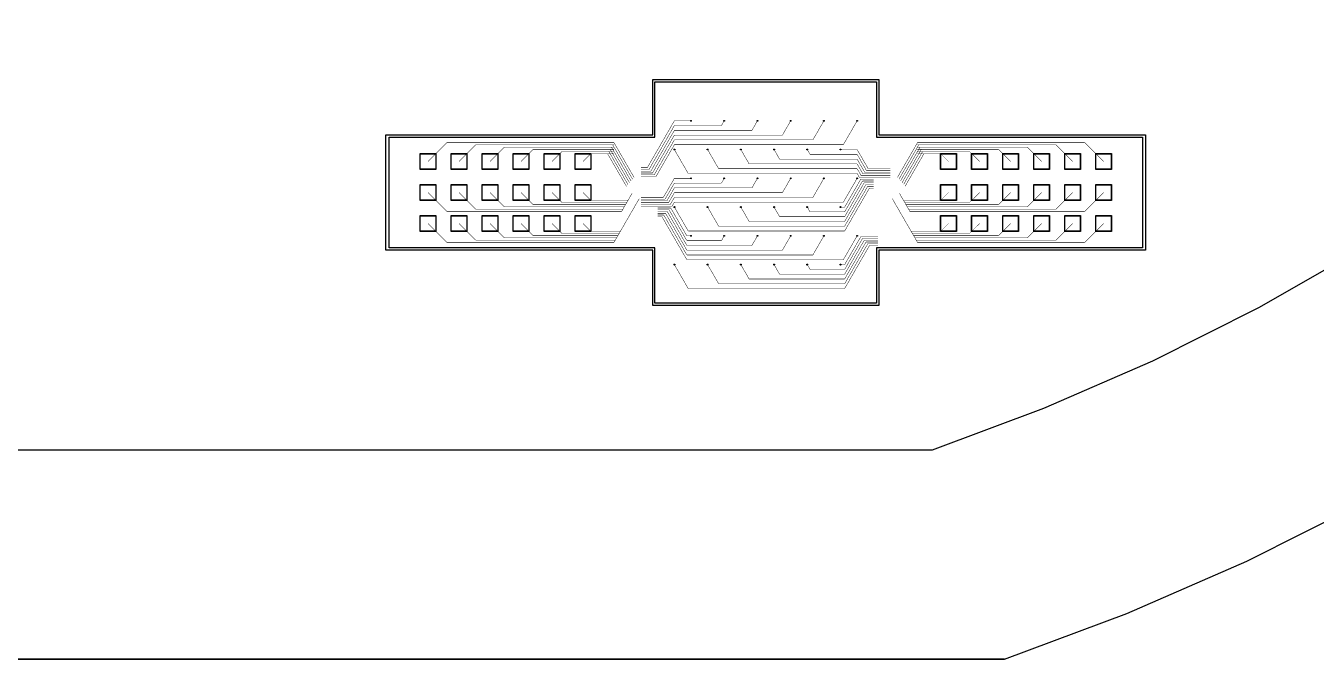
# Model space of a CAD drawing. Header units: metres. Extents: x -54999 to 54999, y -52014 to 54102.
# Drawn here: x -4214 to 24912, y -52014 to -37711 of the extents above; entities that cross this region are included whole.
import ezdxf

# ---------------------------------------------------------------- set-up
doc = ezdxf.new("R2010")
doc.units = ezdxf.units.M
for name, color, linetype in [('eDura_outline_ext', 6, 'Continuous'), ('eDura_outline_int', 6, 'Continuous'), ('etch', 3, 'Continuous'), ('metal', 4, 'Continuous'), ('wafer_ext', 8, 'Continuous'), ('wafer_int', 8, 'Continuous')]:
    doc.layers.add(name, color=color, linetype=linetype)

msp = doc.modelspace()

# ---------------------------------------------------------------- linework, layer by layer
at = {"layer": 'eDura_outline_ext'}
msp.add_lwpolyline([(15037.511, -40175.222), (21062.511, -40175.222), (21062.511, -42775.222), (15037.511, -42775.222), (15037.511, -42775.222), (15037.511, -44025.222), (9937.511, -44025.222), (9937.511, -42775.222), (9937.511, -42775.222), (3912.511, -42775.222), (3912.511, -40175.222), (9937.511, -40175.222), (9937.511, -40175.222), (9937.511, -38925.222), (15037.511, -38925.222), (15037.511, -40175.222)], close=True, dxfattribs=at)
at = {"layer": 'eDura_outline_int'}
msp.add_lwpolyline([(14987.511, -40225.222), (20987.511, -40225.222), (20987.511, -42725.222), (14987.511, -42725.222), (14987.511, -42725.222), (14987.511, -43975.222), (9987.511, -43975.222), (9987.511, -42725.222), (9987.511, -42725.222), (3987.511, -42725.222), (3987.511, -40225.222), (9987.511, -40225.222), (9987.511, -40225.222), (9987.511, -38975.222), (14987.511, -38975.222), (14987.511, -40225.222)], close=True, dxfattribs=at)
at = {"layer": 'etch'}
for points in [[(4687.511, -40600.222), (5037.511, -40600.222), (5037.511, -40950.222), (4687.511, -40950.222), (4687.511, -40600.222)], [(5387.511, -40600.222), (5737.511, -40600.222), (5737.511, -40950.222), (5387.511, -40950.222), (5387.511, -40600.222)], [(6087.511, -40600.222), (6437.511, -40600.222), (6437.511, -40950.222), (6087.511, -40950.222), (6087.511, -40600.222)], [(6787.511, -40600.222), (7137.511, -40600.222), (7137.511, -40950.222), (6787.511, -40950.222), (6787.511, -40600.222)], [(7487.511, -40600.222), (7837.511, -40600.222), (7837.511, -40950.222), (7487.511, -40950.222), (7487.511, -40600.222)], [(8187.511, -40600.222), (8537.511, -40600.222), (8537.511, -40950.222), (8187.511, -40950.222), (8187.511, -40600.222)], [(16437.511, -40600.222), (16787.511, -40600.222), (16787.511, -40950.222), (16437.511, -40950.222), (16437.511, -40600.222)], [(17137.511, -40600.222), (17487.511, -40600.222), (17487.511, -40950.222), (17137.511, -40950.222), (17137.511, -40600.222)], [(17837.511, -40600.222), (18187.511, -40600.222), (18187.511, -40950.222), (17837.511, -40950.222), (17837.511, -40600.222)], [(18537.511, -40600.222), (18887.511, -40600.222), (18887.511, -40950.222), (18537.511, -40950.222), (18537.511, -40600.222)], [(19237.511, -40600.222), (19587.511, -40600.222), (19587.511, -40950.222), (19237.511, -40950.222), (19237.511, -40600.222)], [(19937.511, -40600.222), (20287.511, -40600.222), (20287.511, -40950.222), (19937.511, -40950.222), (19937.511, -40600.222)], [(4687.511, -41300.222), (5037.511, -41300.222), (5037.511, -41650.222), (4687.511, -41650.222), (4687.511, -41300.222)], [(5387.511, -41300.222), (5737.511, -41300.222), (5737.511, -41650.222), (5387.511, -41650.222), (5387.511, -41300.222)], [(6087.511, -41300.222), (6437.511, -41300.222), (6437.511, -41650.222), (6087.511, -41650.222), (6087.511, -41300.222)], [(6787.511, -41300.222), (7137.511, -41300.222), (7137.511, -41650.222), (6787.511, -41650.222), (6787.511, -41300.222)], [(7487.511, -41300.222), (7837.511, -41300.222), (7837.511, -41650.222), (7487.511, -41650.222), (7487.511, -41300.222)], [(8187.511, -41300.222), (8537.511, -41300.222), (8537.511, -41650.222), (8187.511, -41650.222), (8187.511, -41300.222)], [(16437.511, -41300.222), (16787.511, -41300.222), (16787.511, -41650.222), (16437.511, -41650.222), (16437.511, -41300.222)], [(17137.511, -41300.222), (17487.511, -41300.222), (17487.511, -41650.222), (17137.511, -41650.222), (17137.511, -41300.222)], [(17837.511, -41300.222), (18187.511, -41300.222), (18187.511, -41650.222), (17837.511, -41650.222), (17837.511, -41300.222)], [(18537.511, -41300.222), (18887.511, -41300.222), (18887.511, -41650.222), (18537.511, -41650.222), (18537.511, -41300.222)], [(19237.511, -41300.222), (19587.511, -41300.222), (19587.511, -41650.222), (19237.511, -41650.222), (19237.511, -41300.222)], [(19937.511, -41300.222), (20287.511, -41300.222), (20287.511, -41650.222), (19937.511, -41650.222), (19937.511, -41300.222)], [(4687.511, -42000.222), (5037.511, -42000.222), (5037.511, -42350.222), (4687.511, -42350.222), (4687.511, -42000.222)], [(5387.511, -42000.222), (5737.511, -42000.222), (5737.511, -42350.222), (5387.511, -42350.222), (5387.511, -42000.222)], [(6087.511, -42000.222), (6437.511, -42000.222), (6437.511, -42350.222), (6087.511, -42350.222), (6087.511, -42000.222)], [(6787.511, -42000.222), (7137.511, -42000.222), (7137.511, -42350.222), (6787.511, -42350.222), (6787.511, -42000.222)], [(7487.511, -42000.222), (7837.511, -42000.222), (7837.511, -42350.222), (7487.511, -42350.222), (7487.511, -42000.222)], [(8187.511, -42000.222), (8537.511, -42000.222), (8537.511, -42350.222), (8187.511, -42350.222), (8187.511, -42000.222)], [(16437.511, -42000.222), (16787.511, -42000.222), (16787.511, -42350.222), (16437.511, -42350.222), (16437.511, -42000.222)], [(17137.511, -42000.222), (17487.511, -42000.222), (17487.511, -42350.222), (17137.511, -42350.222), (17137.511, -42000.222)], [(17837.511, -42000.222), (18187.511, -42000.222), (18187.511, -42350.222), (17837.511, -42350.222), (17837.511, -42000.222)], [(18537.511, -42000.222), (18887.511, -42000.222), (18887.511, -42350.222), (18537.511, -42350.222), (18537.511, -42000.222)], [(19237.511, -42000.222), (19587.511, -42000.222), (19587.511, -42350.222), (19237.511, -42350.222), (19237.511, -42000.222)], [(19937.511, -42000.222), (20287.511, -42000.222), (20287.511, -42350.222), (19937.511, -42350.222), (19937.511, -42000.222)]]:
    msp.add_lwpolyline(points, close=True, dxfattribs=at)
for centre in [(10800.011, -39855.981), (11550.011, -39855.981), (12300.011, -39855.981), (13050.011, -39855.981), (13800.011, -39855.981), (14550.011, -39855.981), (10425.011, -40505.5), (11175.011, -40505.5), (11925.011, -40505.5), (12675.011, -40505.5), (13425.011, -40505.5), (14175.011, -40505.5), (10800.011, -41155.019), (11550.011, -41155.019), (12300.011, -41155.019), (13050.011, -41155.019), (13800.011, -41155.019), (14550.011, -41155.019), (10425.011, -41804.538), (11175.011, -41804.538), (11925.011, -41804.538), (12675.011, -41804.538), (13425.011, -41804.538), (14175.011, -41804.538), (10800.011, -42454.058), (11550.011, -42454.058), (12300.011, -42454.058), (13050.011, -42454.058), (13800.011, -42454.058), (14550.011, -42454.058), (10425.011, -43103.577), (11175.011, -43103.577), (11925.011, -43103.577), (12675.011, -43103.577), (13425.011, -43103.577), (14175.011, -43103.577)]:
    msp.add_circle(centre, 5, dxfattribs=at)
at = {"layer": 'metal'}
for points in [[(10425.011, -39855.981, 10, 10, 0), (9813.575, -40915.019, 10, 10, 0)], [(10800.011, -39855.981, 10, 10, 0), (10425.011, -39855.981, 10, 10, 0)], [(10800.011, -39855.981, 10, 10, 0), (10800.011, -39855.981, 10, 10, 0)], [(11550.011, -39855.981, 10, 10, 0), (11487.657, -39963.981, 10, 10, 0)], [(12300.011, -39855.981, 10, 10, 0), (12175.303, -40071.981, 10, 10, 0)], [(13050.011, -39855.981, 10, 10, 0), (12862.949, -40179.981, 10, 10, 0)], [(13800.011, -39855.981, 10, 10, 0), (13550.595, -40287.981, 10, 10, 0)], [(14550.011, -39855.981, 10, 10, 0), (14238.242, -40395.981, 10, 10, 0)], [(10425.011, -39963.981, 10, 10, 0), (9852.835, -40955.019, 10, 10, 0)], [(10425.011, -40071.981, 10, 10, 0), (9892.094, -40995.019, 10, 10, 0)], [(10425.011, -40179.981, 10, 10, 0), (9931.354, -41035.019, 10, 10, 0)], [(11487.657, -39963.981, 10, 10, 0), (10425.011, -39963.981, 10, 10, 0)], [(12175.303, -40071.981, 10, 10, 0), (10425.011, -40071.981, 10, 10, 0)], [(12862.949, -40179.981, 10, 10, 0), (10425.011, -40179.981, 10, 10, 0)], [(4862.511, -40775.222, 10, 10, 0), (5287.511, -40350.222, 10, 10, 0)], [(5287.511, -40350.222, 10, 10, 0), (9062.511, -40350.222, 10, 10, 0)], [(5562.511, -40775.222, 10, 10, 0), (5937.511, -40400.222, 10, 10, 0)], [(5937.511, -40400.222, 10, 10, 0), (9062.511, -40400.222, 10, 10, 0)], [(6262.511, -40775.222, 10, 10, 0), (6587.511, -40450.222, 10, 10, 0)], [(6587.511, -40450.222, 10, 10, 0), (9062.511, -40450.222, 10, 10, 0)], [(9004.776, -40450.222, 10, 10, 0), (9446.449, -41215.222, 10, 10, 0)], [(9062.511, -40450.222, 10, 10, 0), (9004.776, -40450.222, 10, 10, 0)], [(9033.643, -40400.222, 10, 10, 0), (9481.09, -41175.222, 10, 10, 0)], [(9062.511, -40400.222, 10, 10, 0), (9033.643, -40400.222, 10, 10, 0)], [(9062.511, -40350.222, 10, 10, 0), (9515.731, -41135.222, 10, 10, 0)], [(9062.511, -40350.222, 10, 10, 0), (9062.511, -40350.222, 10, 10, 0)], [(10425.011, -40287.981, 10, 10, 0), (9970.614, -41075.019, 10, 10, 0)], [(10425.011, -40395.981, 10, 10, 0), (10009.874, -41115.019, 10, 10, 0)], [(13550.595, -40287.981, 10, 10, 0), (10425.011, -40287.981, 10, 10, 0)], [(14238.242, -40395.981, 10, 10, 0), (10425.011, -40395.981, 10, 10, 0)], [(15912.511, -40350.222, 10, 10, 0), (15459.291, -41135.222, 10, 10, 0)], [(15941.378, -40400.222, 10, 10, 0), (15493.932, -41175.222, 10, 10, 0)], [(15970.246, -40450.222, 10, 10, 0), (15528.573, -41215.222, 10, 10, 0)], [(19687.511, -40350.222, 10, 10, 0), (15912.511, -40350.222, 10, 10, 0)], [(15912.511, -40350.222, 10, 10, 0), (15912.511, -40350.222, 10, 10, 0)], [(19037.511, -40400.222, 10, 10, 0), (15912.511, -40400.222, 10, 10, 0)], [(15912.511, -40400.222, 10, 10, 0), (15941.378, -40400.222, 10, 10, 0)], [(18387.511, -40450.222, 10, 10, 0), (15912.511, -40450.222, 10, 10, 0)], [(15912.511, -40450.222, 10, 10, 0), (15970.246, -40450.222, 10, 10, 0)], [(18712.511, -40775.222, 10, 10, 0), (18387.511, -40450.222, 10, 10, 0)], [(19412.511, -40775.222, 10, 10, 0), (19037.511, -40400.222, 10, 10, 0)], [(20112.511, -40775.222, 10, 10, 0), (19687.511, -40350.222, 10, 10, 0)], [(6962.511, -40775.222, 10, 10, 0), (7237.511, -40500.222, 10, 10, 0)], [(7237.511, -40500.222, 10, 10, 0), (9062.511, -40500.222, 10, 10, 0)], [(7662.511, -40775.222, 10, 10, 0), (7887.511, -40550.222, 10, 10, 0)], [(7887.511, -40550.222, 10, 10, 0), (9062.511, -40550.222, 10, 10, 0)], [(8362.511, -40775.222, 10, 10, 0), (8537.511, -40600.222, 10, 10, 0)], [(8537.511, -40600.222, 10, 10, 0), (9062.511, -40600.222, 10, 10, 0)], [(8918.173, -40600.222, 10, 10, 0), (9342.526, -41335.222, 10, 10, 0)], [(9062.511, -40600.222, 10, 10, 0), (8918.173, -40600.222, 10, 10, 0)], [(8947.041, -40550.222, 10, 10, 0), (9377.167, -41295.222, 10, 10, 0)], [(9062.511, -40550.222, 10, 10, 0), (8947.041, -40550.222, 10, 10, 0)], [(8975.908, -40500.222, 10, 10, 0), (9411.808, -41255.222, 10, 10, 0)], [(9062.511, -40500.222, 10, 10, 0), (8975.908, -40500.222, 10, 10, 0)], [(10425.011, -40505.5, 10, 10, 0), (10736.78, -41045.5, 10, 10, 0)], [(11175.011, -40505.5, 10, 10, 0), (11424.426, -40937.5, 10, 10, 0)], [(11925.011, -40505.5, 10, 10, 0), (12112.072, -40829.5, 10, 10, 0)], [(12675.011, -40505.5, 10, 10, 0), (12799.718, -40721.5, 10, 10, 0)], [(12799.718, -40721.5, 10, 10, 0), (14550.011, -40721.5, 10, 10, 0)], [(13425.011, -40505.5, 10, 10, 0), (13487.365, -40613.5, 10, 10, 0)], [(13487.365, -40613.5, 10, 10, 0), (14550.011, -40613.5, 10, 10, 0)], [(14175.011, -40505.5, 10, 10, 0), (14175.011, -40505.5, 10, 10, 0)], [(14175.011, -40505.5, 10, 10, 0), (14550.011, -40505.5, 10, 10, 0)], [(14550.011, -40505.5, 10, 10, 0), (14797.994, -40935.019, 10, 10, 0)], [(14550.011, -40613.5, 10, 10, 0), (14758.734, -40975.019, 10, 10, 0)], [(14550.011, -40721.5, 10, 10, 0), (14719.474, -41015.019, 10, 10, 0)], [(15999.113, -40500.222, 10, 10, 0), (15563.214, -41255.222, 10, 10, 0)], [(16027.981, -40550.222, 10, 10, 0), (15597.855, -41295.222, 10, 10, 0)], [(16056.848, -40600.222, 10, 10, 0), (15632.496, -41335.222, 10, 10, 0)], [(17737.511, -40500.222, 10, 10, 0), (15912.511, -40500.222, 10, 10, 0)], [(15912.511, -40500.222, 10, 10, 0), (15999.113, -40500.222, 10, 10, 0)], [(17087.511, -40550.222, 10, 10, 0), (15912.511, -40550.222, 10, 10, 0)], [(15912.511, -40550.222, 10, 10, 0), (16027.981, -40550.222, 10, 10, 0)], [(16437.511, -40600.222, 10, 10, 0), (15912.511, -40600.222, 10, 10, 0)], [(15912.511, -40600.222, 10, 10, 0), (16056.848, -40600.222, 10, 10, 0)], [(16612.511, -40775.222, 10, 10, 0), (16437.511, -40600.222, 10, 10, 0)], [(17312.511, -40775.222, 10, 10, 0), (17087.511, -40550.222, 10, 10, 0)], [(18012.511, -40775.222, 10, 10, 0), (17737.511, -40500.222, 10, 10, 0)], [(9813.575, -40915.019, 10, 10, 0), (9675.011, -40915.019, 10, 10, 0)], [(9852.835, -40955.019, 10, 10, 0), (9675.011, -40955.019, 10, 10, 0)], [(9892.094, -40995.019, 10, 10, 0), (9675.011, -40995.019, 10, 10, 0)], [(9931.354, -41035.019, 10, 10, 0), (9675.011, -41035.019, 10, 10, 0)], [(10736.78, -41045.5, 10, 10, 0), (14550.011, -41045.5, 10, 10, 0)], [(11424.426, -40937.5, 10, 10, 0), (14550.011, -40937.5, 10, 10, 0)], [(12112.072, -40829.5, 10, 10, 0), (14550.011, -40829.5, 10, 10, 0)], [(14550.011, -40829.5, 10, 10, 0), (14680.214, -41055.019, 10, 10, 0)], [(14550.011, -40937.5, 10, 10, 0), (14640.954, -41095.019, 10, 10, 0)], [(14550.011, -41045.5, 10, 10, 0), (14601.695, -41135.019, 10, 10, 0)], [(14680.214, -41055.019, 10, 10, 0), (15300.011, -41055.019, 10, 10, 0)], [(14719.474, -41015.019, 10, 10, 0), (15300.011, -41015.019, 10, 10, 0)], [(14758.734, -40975.019, 10, 10, 0), (15300.011, -40975.019, 10, 10, 0)], [(14797.994, -40935.019, 10, 10, 0), (15300.011, -40935.019, 10, 10, 0)], [(9970.614, -41075.019, 10, 10, 0), (9675.011, -41075.019, 10, 10, 0)], [(10009.874, -41115.019, 10, 10, 0), (9675.011, -41115.019, 10, 10, 0)], [(10425.011, -41155.019, 10, 10, 0), (10177.028, -41584.538, 10, 10, 0)], [(10425.011, -41263.019, 10, 10, 0), (10216.288, -41624.538, 10, 10, 0)], [(10800.011, -41155.019, 10, 10, 0), (10425.011, -41155.019, 10, 10, 0)], [(11487.657, -41263.019, 10, 10, 0), (10425.011, -41263.019, 10, 10, 0)], [(10800.011, -41155.019, 10, 10, 0), (10800.011, -41155.019, 10, 10, 0)], [(11550.011, -41155.019, 10, 10, 0), (11487.657, -41263.019, 10, 10, 0)], [(12300.011, -41155.019, 10, 10, 0), (12175.303, -41371.019, 10, 10, 0)], [(13050.011, -41155.019, 10, 10, 0), (12862.949, -41479.019, 10, 10, 0)], [(13800.011, -41155.019, 10, 10, 0), (13550.595, -41587.019, 10, 10, 0)], [(14550.011, -41155.019, 10, 10, 0), (14238.242, -41695.019, 10, 10, 0)], [(14268.761, -41804.538, 10, 10, 0), (14632.214, -41175.019, 10, 10, 0)], [(14268.761, -41912.538, 10, 10, 0), (14671.474, -41215.019, 10, 10, 0)], [(14268.761, -42020.538, 10, 10, 0), (14710.733, -41255.019, 10, 10, 0)], [(14268.761, -42128.538, 10, 10, 0), (14749.993, -41295.019, 10, 10, 0)], [(14268.761, -42236.538, 10, 10, 0), (14789.253, -41335.019, 10, 10, 0)], [(14601.695, -41135.019, 10, 10, 0), (15300.011, -41135.019, 10, 10, 0)], [(14632.214, -41175.019, 10, 10, 0), (14925.011, -41175.019, 10, 10, 0)], [(14640.954, -41095.019, 10, 10, 0), (15300.011, -41095.019, 10, 10, 0)], [(14671.474, -41215.019, 10, 10, 0), (14925.011, -41215.019, 10, 10, 0)], [(14710.733, -41255.019, 10, 10, 0), (14925.011, -41255.019, 10, 10, 0)], [(14749.993, -41295.019, 10, 10, 0), (14925.011, -41295.019, 10, 10, 0)], [(14789.253, -41335.019, 10, 10, 0), (14925.011, -41335.019, 10, 10, 0)], [(4862.511, -41475.222, 10, 10, 0), (5287.511, -41900.222, 10, 10, 0)], [(5562.511, -41475.222, 10, 10, 0), (5937.511, -41850.222, 10, 10, 0)], [(6262.511, -41475.222, 10, 10, 0), (6587.511, -41800.222, 10, 10, 0)], [(6962.511, -41475.222, 10, 10, 0), (7237.511, -41750.222, 10, 10, 0)], [(7662.511, -41475.222, 10, 10, 0), (7887.511, -41700.222, 10, 10, 0)], [(8362.511, -41475.222, 10, 10, 0), (8537.511, -41650.222, 10, 10, 0)], [(8537.511, -41650.222, 10, 10, 0), (9062.511, -41650.222, 10, 10, 0)], [(9062.511, -41650.222, 10, 10, 0), (9380.053, -41650.222, 10, 10, 0)], [(9206.848, -42350.222, 10, 10, 0), (9631.201, -41615.222, 10, 10, 0)], [(9235.716, -41900.222, 10, 10, 0), (9423.355, -41575.222, 10, 10, 0)], [(9264.583, -41850.222, 10, 10, 0), (9446.449, -41535.222, 10, 10, 0)], [(9293.451, -41800.222, 10, 10, 0), (9469.543, -41495.222, 10, 10, 0)], [(9380.053, -41650.222, 10, 10, 0), (9380.053, -41650.222, 10, 10, 0)], [(10177.028, -41584.538, 10, 10, 0), (9675.011, -41584.538, 10, 10, 0)], [(10216.288, -41624.538, 10, 10, 0), (9675.011, -41624.538, 10, 10, 0)], [(10425.011, -41371.019, 10, 10, 0), (10255.547, -41664.538, 10, 10, 0)], [(10425.011, -41479.019, 10, 10, 0), (10294.807, -41704.538, 10, 10, 0)], [(10425.011, -41587.019, 10, 10, 0), (10334.067, -41744.538, 10, 10, 0)], [(12175.303, -41371.019, 10, 10, 0), (10425.011, -41371.019, 10, 10, 0)], [(12862.949, -41479.019, 10, 10, 0), (10425.011, -41479.019, 10, 10, 0)], [(13550.595, -41587.019, 10, 10, 0), (10425.011, -41587.019, 10, 10, 0)], [(14268.761, -42344.538, 10, 10, 0), (14828.513, -41375.019, 10, 10, 0)], [(14828.513, -41375.019, 10, 10, 0), (14925.011, -41375.019, 10, 10, 0)], [(15768.173, -42350.222, 10, 10, 0), (15343.821, -41615.222, 10, 10, 0)], [(15681.571, -41800.222, 10, 10, 0), (15505.479, -41495.222, 10, 10, 0)], [(15710.438, -41850.222, 10, 10, 0), (15528.573, -41535.222, 10, 10, 0)], [(15739.306, -41900.222, 10, 10, 0), (15551.667, -41575.222, 10, 10, 0)], [(15594.968, -41650.222, 10, 10, 0), (15594.968, -41650.222, 10, 10, 0)], [(15912.511, -41650.222, 10, 10, 0), (15594.968, -41650.222, 10, 10, 0)], [(16437.511, -41650.222, 10, 10, 0), (15912.511, -41650.222, 10, 10, 0)], [(16612.511, -41475.222, 10, 10, 0), (16437.511, -41650.222, 10, 10, 0)], [(17312.511, -41475.222, 10, 10, 0), (17087.511, -41700.222, 10, 10, 0)], [(18012.511, -41475.222, 10, 10, 0), (17737.511, -41750.222, 10, 10, 0)], [(18712.511, -41475.222, 10, 10, 0), (18387.511, -41800.222, 10, 10, 0)], [(19412.511, -41475.222, 10, 10, 0), (19037.511, -41850.222, 10, 10, 0)], [(20112.511, -41475.222, 10, 10, 0), (19687.511, -41900.222, 10, 10, 0)], [(5287.511, -41900.222, 10, 10, 0), (9062.511, -41900.222, 10, 10, 0)], [(5937.511, -41850.222, 10, 10, 0), (9062.511, -41850.222, 10, 10, 0)], [(6587.511, -41800.222, 10, 10, 0), (9062.511, -41800.222, 10, 10, 0)], [(7237.511, -41750.222, 10, 10, 0), (9062.511, -41750.222, 10, 10, 0)], [(7887.511, -41700.222, 10, 10, 0), (9062.511, -41700.222, 10, 10, 0)], [(9062.511, -41700.222, 10, 10, 0), (9351.186, -41700.222, 10, 10, 0)], [(9062.511, -41750.222, 10, 10, 0), (9322.318, -41750.222, 10, 10, 0)], [(9062.511, -41800.222, 10, 10, 0), (9293.451, -41800.222, 10, 10, 0)], [(9062.511, -42600.222, 10, 10, 0), (9515.731, -41815.222, 10, 10, 0)], [(9062.511, -41850.222, 10, 10, 0), (9264.583, -41850.222, 10, 10, 0)], [(9062.511, -41900.222, 10, 10, 0), (9235.716, -41900.222, 10, 10, 0)], [(9091.378, -42550.222, 10, 10, 0), (9538.825, -41775.222, 10, 10, 0)], [(9120.246, -42500.222, 10, 10, 0), (9561.919, -41735.222, 10, 10, 0)], [(9149.113, -42450.222, 10, 10, 0), (9585.013, -41695.222, 10, 10, 0)], [(9177.981, -42400.222, 10, 10, 0), (9608.107, -41655.222, 10, 10, 0)], [(9322.318, -41750.222, 10, 10, 0), (9322.318, -41750.222, 10, 10, 0)], [(9351.186, -41700.222, 10, 10, 0), (9351.186, -41700.222, 10, 10, 0)], [(10255.547, -41664.538, 10, 10, 0), (9675.011, -41664.538, 10, 10, 0)], [(10294.807, -41704.538, 10, 10, 0), (9675.011, -41704.538, 10, 10, 0)], [(10334.067, -41744.538, 10, 10, 0), (9675.011, -41744.538, 10, 10, 0)], [(10373.327, -41784.538, 10, 10, 0), (9675.011, -41784.538, 10, 10, 0)], [(10342.808, -41824.538, 10, 10, 0), (10050.011, -41824.538, 10, 10, 0)], [(10303.548, -41864.538, 10, 10, 0), (10050.011, -41864.538, 10, 10, 0)], [(10264.288, -41904.538, 10, 10, 0), (10050.011, -41904.538, 10, 10, 0)], [(10225.028, -41944.538, 10, 10, 0), (10050.011, -41944.538, 10, 10, 0)], [(10706.261, -42778.058, 10, 10, 0), (10225.028, -41944.538, 10, 10, 0)], [(10706.261, -42670.058, 10, 10, 0), (10264.288, -41904.538, 10, 10, 0)], [(10706.261, -42562.058, 10, 10, 0), (10303.548, -41864.538, 10, 10, 0)], [(10706.261, -42454.058, 10, 10, 0), (10342.808, -41824.538, 10, 10, 0)], [(10425.011, -41695.019, 10, 10, 0), (10373.327, -41784.538, 10, 10, 0)], [(14238.242, -41695.019, 10, 10, 0), (10425.011, -41695.019, 10, 10, 0)], [(10425.011, -41804.538, 10, 10, 0), (10736.78, -42344.538, 10, 10, 0)], [(11175.011, -41804.538, 10, 10, 0), (11424.426, -42236.538, 10, 10, 0)], [(11925.011, -41804.538, 10, 10, 0), (12112.072, -42128.538, 10, 10, 0)], [(12675.011, -41804.538, 10, 10, 0), (12799.718, -42020.538, 10, 10, 0)], [(13425.011, -41804.538, 10, 10, 0), (13487.365, -41912.538, 10, 10, 0)], [(13487.365, -41912.538, 10, 10, 0), (14268.761, -41912.538, 10, 10, 0)], [(14175.011, -41804.538, 10, 10, 0), (14175.011, -41804.538, 10, 10, 0)], [(14175.011, -41804.538, 10, 10, 0), (14268.761, -41804.538, 10, 10, 0)], [(15797.041, -42400.222, 10, 10, 0), (15366.915, -41655.222, 10, 10, 0)], [(15825.908, -42450.222, 10, 10, 0), (15390.009, -41695.222, 10, 10, 0)], [(15854.776, -42500.222, 10, 10, 0), (15413.103, -41735.222, 10, 10, 0)], [(15883.643, -42550.222, 10, 10, 0), (15436.197, -41775.222, 10, 10, 0)], [(15912.511, -42600.222, 10, 10, 0), (15459.291, -41815.222, 10, 10, 0)], [(15623.836, -41700.222, 10, 10, 0), (15623.836, -41700.222, 10, 10, 0)], [(15912.511, -41700.222, 10, 10, 0), (15623.836, -41700.222, 10, 10, 0)], [(15652.703, -41750.222, 10, 10, 0), (15652.703, -41750.222, 10, 10, 0)], [(15912.511, -41750.222, 10, 10, 0), (15652.703, -41750.222, 10, 10, 0)], [(15912.511, -41800.222, 10, 10, 0), (15681.571, -41800.222, 10, 10, 0)], [(15912.511, -41850.222, 10, 10, 0), (15710.438, -41850.222, 10, 10, 0)], [(15912.511, -41900.222, 10, 10, 0), (15739.306, -41900.222, 10, 10, 0)], [(17087.511, -41700.222, 10, 10, 0), (15912.511, -41700.222, 10, 10, 0)], [(17737.511, -41750.222, 10, 10, 0), (15912.511, -41750.222, 10, 10, 0)], [(18387.511, -41800.222, 10, 10, 0), (15912.511, -41800.222, 10, 10, 0)], [(19037.511, -41850.222, 10, 10, 0), (15912.511, -41850.222, 10, 10, 0)], [(19687.511, -41900.222, 10, 10, 0), (15912.511, -41900.222, 10, 10, 0)], [(4862.511, -42175.222, 10, 10, 0), (5287.511, -42600.222, 10, 10, 0)], [(5562.511, -42175.222, 10, 10, 0), (5937.511, -42550.222, 10, 10, 0)], [(6262.511, -42175.222, 10, 10, 0), (6587.511, -42500.222, 10, 10, 0)], [(6962.511, -42175.222, 10, 10, 0), (7237.511, -42450.222, 10, 10, 0)], [(7662.511, -42175.222, 10, 10, 0), (7887.511, -42400.222, 10, 10, 0)], [(8362.511, -42175.222, 10, 10, 0), (8537.511, -42350.222, 10, 10, 0)], [(10185.768, -41984.538, 10, 10, 0), (10050.011, -41984.538, 10, 10, 0)], [(10146.509, -42024.538, 10, 10, 0), (10050.011, -42024.538, 10, 10, 0)], [(10706.261, -42994.058, 10, 10, 0), (10146.509, -42024.538, 10, 10, 0)], [(10706.261, -42886.058, 10, 10, 0), (10185.768, -41984.538, 10, 10, 0)], [(11424.426, -42236.538, 10, 10, 0), (14268.761, -42236.538, 10, 10, 0)], [(12112.072, -42128.538, 10, 10, 0), (14268.761, -42128.538, 10, 10, 0)], [(12799.718, -42020.538, 10, 10, 0), (14268.761, -42020.538, 10, 10, 0)], [(16612.511, -42175.222, 10, 10, 0), (16437.511, -42350.222, 10, 10, 0)], [(17312.511, -42175.222, 10, 10, 0), (17087.511, -42400.222, 10, 10, 0)], [(18012.511, -42175.222, 10, 10, 0), (17737.511, -42450.222, 10, 10, 0)], [(18712.511, -42175.222, 10, 10, 0), (18387.511, -42500.222, 10, 10, 0)], [(19412.511, -42175.222, 10, 10, 0), (19037.511, -42550.222, 10, 10, 0)], [(20112.511, -42175.222, 10, 10, 0), (19687.511, -42600.222, 10, 10, 0)], [(6587.511, -42500.222, 10, 10, 0), (9062.511, -42500.222, 10, 10, 0)], [(7237.511, -42450.222, 10, 10, 0), (9062.511, -42450.222, 10, 10, 0)], [(7887.511, -42400.222, 10, 10, 0), (9062.511, -42400.222, 10, 10, 0)], [(8537.511, -42350.222, 10, 10, 0), (9062.511, -42350.222, 10, 10, 0)], [(9062.511, -42350.222, 10, 10, 0), (9206.848, -42350.222, 10, 10, 0)], [(9062.511, -42400.222, 10, 10, 0), (9177.981, -42400.222, 10, 10, 0)], [(9062.511, -42450.222, 10, 10, 0), (9149.113, -42450.222, 10, 10, 0)], [(9062.511, -42500.222, 10, 10, 0), (9120.246, -42500.222, 10, 10, 0)], [(10800.011, -42454.058, 10, 10, 0), (10706.261, -42454.058, 10, 10, 0)], [(10736.78, -42344.538, 10, 10, 0), (14268.761, -42344.538, 10, 10, 0)], [(10800.011, -42454.058, 10, 10, 0), (10800.011, -42454.058, 10, 10, 0)], [(11550.011, -42454.058, 10, 10, 0), (11487.657, -42562.058, 10, 10, 0)], [(12300.011, -42454.058, 10, 10, 0), (12175.303, -42670.058, 10, 10, 0)], [(13050.011, -42454.058, 10, 10, 0), (12862.949, -42778.058, 10, 10, 0)], [(13800.011, -42454.058, 10, 10, 0), (13550.595, -42886.058, 10, 10, 0)], [(14550.011, -42454.058, 10, 10, 0), (14238.242, -42994.058, 10, 10, 0)], [(14268.761, -43103.577, 10, 10, 0), (14632.214, -42474.058, 10, 10, 0)], [(14268.761, -43211.577, 10, 10, 0), (14671.474, -42514.058, 10, 10, 0)], [(14632.214, -42474.058, 10, 10, 0), (15018.761, -42474.058, 10, 10, 0)], [(14671.474, -42514.058, 10, 10, 0), (15018.761, -42514.058, 10, 10, 0)], [(15912.511, -42350.222, 10, 10, 0), (15768.173, -42350.222, 10, 10, 0)], [(15912.511, -42400.222, 10, 10, 0), (15797.041, -42400.222, 10, 10, 0)], [(15912.511, -42450.222, 10, 10, 0), (15825.908, -42450.222, 10, 10, 0)], [(15912.511, -42500.222, 10, 10, 0), (15854.776, -42500.222, 10, 10, 0)], [(16437.511, -42350.222, 10, 10, 0), (15912.511, -42350.222, 10, 10, 0)], [(17087.511, -42400.222, 10, 10, 0), (15912.511, -42400.222, 10, 10, 0)], [(17737.511, -42450.222, 10, 10, 0), (15912.511, -42450.222, 10, 10, 0)], [(18387.511, -42500.222, 10, 10, 0), (15912.511, -42500.222, 10, 10, 0)], [(5287.511, -42600.222, 10, 10, 0), (9062.511, -42600.222, 10, 10, 0)], [(5937.511, -42550.222, 10, 10, 0), (9062.511, -42550.222, 10, 10, 0)], [(9062.511, -42550.222, 10, 10, 0), (9091.378, -42550.222, 10, 10, 0)], [(9062.511, -42600.222, 10, 10, 0), (9062.511, -42600.222, 10, 10, 0)], [(11487.657, -42562.058, 10, 10, 0), (10706.261, -42562.058, 10, 10, 0)], [(12175.303, -42670.058, 10, 10, 0), (10706.261, -42670.058, 10, 10, 0)], [(12862.949, -42778.058, 10, 10, 0), (10706.261, -42778.058, 10, 10, 0)], [(14268.761, -43319.577, 10, 10, 0), (14710.733, -42554.058, 10, 10, 0)], [(14268.761, -43427.577, 10, 10, 0), (14749.993, -42594.058, 10, 10, 0)], [(14268.761, -43535.577, 10, 10, 0), (14789.253, -42634.058, 10, 10, 0)], [(14268.761, -43643.577, 10, 10, 0), (14828.513, -42674.058, 10, 10, 0)], [(14710.733, -42554.058, 10, 10, 0), (15018.761, -42554.058, 10, 10, 0)], [(14749.993, -42594.058, 10, 10, 0), (15018.761, -42594.058, 10, 10, 0)], [(14789.253, -42634.058, 10, 10, 0), (15018.761, -42634.058, 10, 10, 0)], [(14828.513, -42674.058, 10, 10, 0), (15018.761, -42674.058, 10, 10, 0)], [(15912.511, -42550.222, 10, 10, 0), (15883.643, -42550.222, 10, 10, 0)], [(19037.511, -42550.222, 10, 10, 0), (15912.511, -42550.222, 10, 10, 0)], [(19687.511, -42600.222, 10, 10, 0), (15912.511, -42600.222, 10, 10, 0)], [(15912.511, -42600.222, 10, 10, 0), (15912.511, -42600.222, 10, 10, 0)], [(10425.011, -43103.577, 10, 10, 0), (10736.78, -43643.577, 10, 10, 0)], [(13550.595, -42886.058, 10, 10, 0), (10706.261, -42886.058, 10, 10, 0)], [(14238.242, -42994.058, 10, 10, 0), (10706.261, -42994.058, 10, 10, 0)], [(11175.011, -43103.577, 10, 10, 0), (11424.426, -43535.577, 10, 10, 0)], [(11925.011, -43103.577, 10, 10, 0), (12112.072, -43427.577, 10, 10, 0)], [(12675.011, -43103.577, 10, 10, 0), (12799.718, -43319.577, 10, 10, 0)], [(13425.011, -43103.577, 10, 10, 0), (13487.365, -43211.577, 10, 10, 0)], [(14175.011, -43103.577, 10, 10, 0), (14175.011, -43103.577, 10, 10, 0)], [(14175.011, -43103.577, 10, 10, 0), (14268.761, -43103.577, 10, 10, 0)], [(12799.718, -43319.577, 10, 10, 0), (14268.761, -43319.577, 10, 10, 0)], [(13487.365, -43211.577, 10, 10, 0), (14268.761, -43211.577, 10, 10, 0)], [(10736.78, -43643.577, 10, 10, 0), (14268.761, -43643.577, 10, 10, 0)], [(11424.426, -43535.577, 10, 10, 0), (14268.761, -43535.577, 10, 10, 0)], [(12112.072, -43427.577, 10, 10, 0), (14268.761, -43427.577, 10, 10, 0)]]:
    msp.add_lwpolyline(points, format="xyseb", dxfattribs=at)
for points in [[(4685.011, -40597.722), (5040.011, -40597.722), (5040.011, -40952.722), (4685.011, -40952.722), (4685.011, -40597.722)], [(5385.011, -40597.722), (5740.011, -40597.722), (5740.011, -40952.722), (5385.011, -40952.722), (5385.011, -40597.722)], [(6085.011, -40597.722), (6440.011, -40597.722), (6440.011, -40952.722), (6085.011, -40952.722), (6085.011, -40597.722)], [(6785.011, -40597.722), (7140.011, -40597.722), (7140.011, -40952.722), (6785.011, -40952.722), (6785.011, -40597.722)], [(7485.011, -40597.722), (7840.011, -40597.722), (7840.011, -40952.722), (7485.011, -40952.722), (7485.011, -40597.722)], [(8185.011, -40597.722), (8540.011, -40597.722), (8540.011, -40952.722), (8185.011, -40952.722), (8185.011, -40597.722)], [(16435.011, -40597.722), (16790.011, -40597.722), (16790.011, -40952.722), (16435.011, -40952.722), (16435.011, -40597.722)], [(17135.011, -40597.722), (17490.011, -40597.722), (17490.011, -40952.722), (17135.011, -40952.722), (17135.011, -40597.722)], [(17835.011, -40597.722), (18190.011, -40597.722), (18190.011, -40952.722), (17835.011, -40952.722), (17835.011, -40597.722)], [(18535.011, -40597.722), (18890.011, -40597.722), (18890.011, -40952.722), (18535.011, -40952.722), (18535.011, -40597.722)], [(19235.011, -40597.722), (19590.011, -40597.722), (19590.011, -40952.722), (19235.011, -40952.722), (19235.011, -40597.722)], [(19935.011, -40597.722), (20290.011, -40597.722), (20290.011, -40952.722), (19935.011, -40952.722), (19935.011, -40597.722)], [(4685.011, -41297.722), (5040.011, -41297.722), (5040.011, -41652.722), (4685.011, -41652.722), (4685.011, -41297.722)], [(5385.011, -41297.722), (5740.011, -41297.722), (5740.011, -41652.722), (5385.011, -41652.722), (5385.011, -41297.722)], [(6085.011, -41297.722), (6440.011, -41297.722), (6440.011, -41652.722), (6085.011, -41652.722), (6085.011, -41297.722)], [(6785.011, -41297.722), (7140.011, -41297.722), (7140.011, -41652.722), (6785.011, -41652.722), (6785.011, -41297.722)], [(7485.011, -41297.722), (7840.011, -41297.722), (7840.011, -41652.722), (7485.011, -41652.722), (7485.011, -41297.722)], [(8185.011, -41297.722), (8540.011, -41297.722), (8540.011, -41652.722), (8185.011, -41652.722), (8185.011, -41297.722)], [(16435.011, -41297.722), (16790.011, -41297.722), (16790.011, -41652.722), (16435.011, -41652.722), (16435.011, -41297.722)], [(17135.011, -41297.722), (17490.011, -41297.722), (17490.011, -41652.722), (17135.011, -41652.722), (17135.011, -41297.722)], [(17835.011, -41297.722), (18190.011, -41297.722), (18190.011, -41652.722), (17835.011, -41652.722), (17835.011, -41297.722)], [(18535.011, -41297.722), (18890.011, -41297.722), (18890.011, -41652.722), (18535.011, -41652.722), (18535.011, -41297.722)], [(19235.011, -41297.722), (19590.011, -41297.722), (19590.011, -41652.722), (19235.011, -41652.722), (19235.011, -41297.722)], [(19935.011, -41297.722), (20290.011, -41297.722), (20290.011, -41652.722), (19935.011, -41652.722), (19935.011, -41297.722)], [(4685.011, -41997.722), (5040.011, -41997.722), (5040.011, -42352.722), (4685.011, -42352.722), (4685.011, -41997.722)], [(5385.011, -41997.722), (5740.011, -41997.722), (5740.011, -42352.722), (5385.011, -42352.722), (5385.011, -41997.722)], [(6085.011, -41997.722), (6440.011, -41997.722), (6440.011, -42352.722), (6085.011, -42352.722), (6085.011, -41997.722)], [(6785.011, -41997.722), (7140.011, -41997.722), (7140.011, -42352.722), (6785.011, -42352.722), (6785.011, -41997.722)], [(7485.011, -41997.722), (7840.011, -41997.722), (7840.011, -42352.722), (7485.011, -42352.722), (7485.011, -41997.722)], [(8185.011, -41997.722), (8540.011, -41997.722), (8540.011, -42352.722), (8185.011, -42352.722), (8185.011, -41997.722)], [(16435.011, -41997.722), (16790.011, -41997.722), (16790.011, -42352.722), (16435.011, -42352.722), (16435.011, -41997.722)], [(17135.011, -41997.722), (17490.011, -41997.722), (17490.011, -42352.722), (17135.011, -42352.722), (17135.011, -41997.722)], [(17835.011, -41997.722), (18190.011, -41997.722), (18190.011, -42352.722), (17835.011, -42352.722), (17835.011, -41997.722)], [(18535.011, -41997.722), (18890.011, -41997.722), (18890.011, -42352.722), (18535.011, -42352.722), (18535.011, -41997.722)], [(19235.011, -41997.722), (19590.011, -41997.722), (19590.011, -42352.722), (19235.011, -42352.722), (19235.011, -41997.722)], [(19935.011, -41997.722), (20290.011, -41997.722), (20290.011, -42352.722), (19935.011, -42352.722), (19935.011, -41997.722)]]:
    msp.add_lwpolyline(points, close=True, dxfattribs=at)
for centre in [(10800.011, -39855.981), (11550.011, -39855.981), (12300.011, -39855.981), (13050.011, -39855.981), (13800.011, -39855.981), (14550.011, -39855.981), (10425.011, -40505.5), (11175.011, -40505.5), (11925.011, -40505.5), (12675.011, -40505.5), (13425.011, -40505.5), (14175.011, -40505.5), (10800.011, -41155.019), (11550.011, -41155.019), (12300.011, -41155.019), (13050.011, -41155.019), (13800.011, -41155.019), (14550.011, -41155.019), (10425.011, -41804.538), (11175.011, -41804.538), (11925.011, -41804.538), (12675.011, -41804.538), (13425.011, -41804.538), (14175.011, -41804.538), (10800.011, -42454.058), (11550.011, -42454.058), (12300.011, -42454.058), (13050.011, -42454.058), (13800.011, -42454.058), (14550.011, -42454.058), (10425.011, -43103.577), (11175.011, -43103.577), (11925.011, -43103.577), (12675.011, -43103.577), (13425.011, -43103.577), (14175.011, -43103.577)]:
    msp.add_circle(centre, 10, dxfattribs=at)
at = {"layer": 'wafer_ext'}
msp.add_lwpolyline([(-17875, -52014.271), (17875, -52014.271), (-17875, -52014.271), (17875, -52014.271), (20639.283, -50980.585), (23344.14, -49800.112), (25981.783, -48476.251), (28544.618, -47012.815), (31025.265, -45414.017), (33416.582, -43684.46), (35711.685, -41829.124), (37903.964, -39853.35), (39987.107, -37762.829), (41955.118, -35563.578), (43802.328, -33261.931), (45523.42, -30864.514), (47113.438, -28378.23), (48567.805, -25810.237), (49882.332, -23167.93), (51053.234, -20458.917), (52077.141, -17690.997), (52951.105, -14872.139), (53672.608, -12010.462), (54239.573, -9114.202)], dxfattribs=at)
at = {"layer": 'wafer_int'}
msp.add_lwpolyline([(-16250, -47285.701), (16250, -47285.701), (16250, -47285.701), (18762.984, -46345.986), (21221.945, -45272.829), (23619.803, -44069.32), (25949.652, -42738.923), (28204.786, -41285.47), (30378.711, -39713.145), (32465.168, -38026.476), (34458.149, -36230.319), (36351.916, -34329.844), (38141.016, -32330.526), (39820.298, -30238.119), (41384.927, -28058.649), (42830.399, -25798.391), (44152.55, -23463.852), (45347.574, -21061.755), (46412.031, -18599.015), (47342.856, -16082.724), (48137.368, -13520.127), (48793.28, -10918.601), (49308.703, -8285.639)], dxfattribs=at)

doc.saveas('drawing.dxf')
